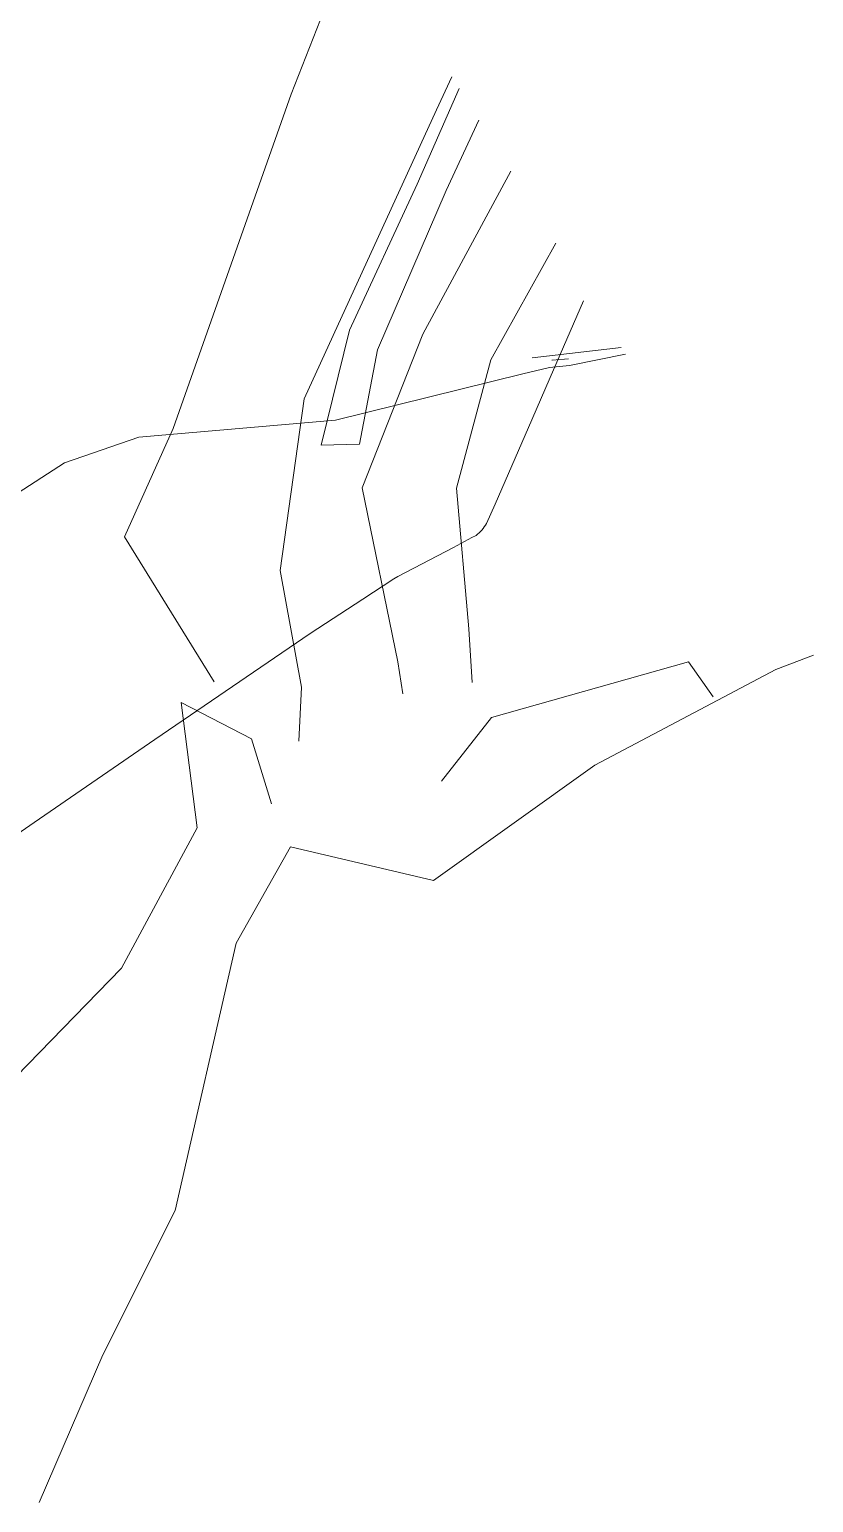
# Model space of a CAD drawing. Header units: metres. Extents: x 507606 to 508087, y 6966978 to 6967359.
# Drawn here: x 507964.83 to 507983.58, y 6967090.54 to 6967125.75 of the extents above; entities that cross this region are included whole.
import ezdxf

# ---------------------------------------------------------------- set-up
doc = ezdxf.new("R2010")
doc.units = ezdxf.units.M
for name, color, linetype, lineweight in [('D_UG_PIPES', 142, 'EXIST_SWD', 0), ('DR_LINED', 142, 'EXIST_SWD', 0), ('DR_STR', 142, 'EXIST_SWD', 0), ('RW_UG_PIPES', 160, 'EXISTING_WAT_RECYCLED', 0)]:
    doc.layers.add(name, color=color, linetype=linetype, lineweight=lineweight)
doc.layers.add('E_UG_LINES', color=7, linetype='EXISTING_ELECTRICITY_UG', lineweight=0, true_color=0xff2e2e)
doc.styles.get("Standard").update_dxf_attribs({"font": 'ARIALN.TTF'})
doc.linetypes.add('EXIST_SWD', pattern='A,5,-2.5,5,-2,["SWD",Standard,S=2.5,R=0,X=0,Y=-1.25],-8,5,-2.5,5,-2.5', length=37.5)
doc.linetypes.add('EXISTING_ELECTRICITY_UG', pattern='A,2,-2,2,-2,2,-2,["E-UG",Standard,S=2.5,R=0,X=0,Y=-1.25],-9.15,2,-2,2,-2', length=29.15)
doc.linetypes.add('EXISTING_WAT_RECYCLED', pattern='A,2,-2,2,-2,2,-2,["R",Standard,S=2.5,R=0,X=0,Y=-1.25],-4.4,2,-2,2,-2', length=24.4)

# ---------------------------------------------------------------- blocks, each defined once
blk = doc.blocks.new('XE_SURVEY')
at = {"layer": 'D_UG_PIPES'}
blk.add_line((507976.848, 6967117.902), (507978.979, 6967118.143), dxfattribs=at)
at = {"layer": 'D_UG_PIPES', "flags": 128}
for points in [[(507972.667, 6967128.225), (507971.089, 6967124.2), (507968.263, 6967116.21), (507967.097, 6967113.622), (507969.241, 6967110.152)], [(507974.925, 6967124.618), (507974.56, 6967123.824), (507971.398, 6967116.919), (507970.82, 6967112.818), (507971.337, 6967110.026), (507971.269, 6967108.735)], [(507973.759, 6967109.867), (507973.634, 6967110.63), (507972.781, 6967114.788), (507974.231, 6967118.464), (507976.337, 6967122.363)], [(507975.412, 6967110.138), (507975.337, 6967111.422), (507975.041, 6967114.785), (507975.861, 6967117.851), (507977.417, 6967120.639)], [(507965.06, 6967090.535), (507966.584, 6967094.068), (507968.311, 6967097.518), (507969.77, 6967103.904), (507971.073, 6967106.212), (507974.488, 6967105.406), (507978.349, 6967108.163), (507982.675, 6967110.446), (507983.58, 6967110.794)]]:
    blk.add_lwpolyline(points, dxfattribs=at)
at = {"layer": 'DR_LINED', "flags": 128}
blk.add_lwpolyline([(507975.103, 6967124.334), (507974.101, 6967122.051), (507972.485, 6967118.557), (507971.803, 6967115.811), (507972.722, 6967115.833), (507973.15, 6967118.09), (507974.795, 6967121.898), (507975.576, 6967123.579)], dxfattribs=at)
at = {"layer": 'DR_STR', "flags": 128}
for points in [[(507981.179, 6967109.796), (507980.592, 6967110.634), (507975.881, 6967109.301), (507974.678, 6967107.781)], [(507970.619, 6967107.237), (507970.139, 6967108.794), (507968.454, 6967109.658), (507968.835, 6967106.662), (507967.031, 6967103.311), (507963.382, 6967099.573), (507959.2, 6967095.506), (507959.278, 6967094.5), (507960.077, 6967093.817)]]:
    blk.add_lwpolyline(points, dxfattribs=at)
at = {"layer": 'E_UG_LINES', "flags": 128}
for points in [[(507949.189, 6967104.75), (507957.168, 6967109.905), (507961.788, 6967112.89), (507965.661, 6967115.392), (507967.442, 6967116.003), (507972.146, 6967116.411), (507976.627, 6967117.514), (507977.268, 6967117.672), (507977.739, 6967117.718), (507979.079, 6967117.984)], [(507977.325, 6967117.842), (507977.323, 6967117.842)], [(507977.717, 6967117.873), (507977.325, 6967117.842)]]:
    blk.add_lwpolyline(points, dxfattribs=at)
at = {"layer": 'RW_UG_PIPES', "flags": 128}
blk.add_lwpolyline([(507952.442, 6967104.962), (507953.275, 6967105.522, -0.467061), (507954.066, 6967105.455), (507956.093, 6967102.496), (507956.589, 6967101.88), (507957.096, 6967101.471, 0.219584), (507957.527, 6967101.677), (507958.767, 6967102.533), (507961.649, 6967104.519), (507964.943, 6967106.788), (507967.825, 6967108.773), (507971.541, 6967111.311), (507972.796, 6967112.132), (507973.541, 6967112.62), (507973.638, 6967112.671), (507974.966, 6967113.368), (507975.409, 6967113.601), (507975.507, 6967113.652, 0.095864), (507975.758, 6967113.937), (507975.966, 6967114.399), (507976.364, 6967115.317), (507976.762, 6967116.234), (507977.36, 6967117.61), (507978.076, 6967119.26)], format="xyb", dxfattribs=at)

msp = doc.modelspace()

# ---------------------------------------------------------------- block references
msp.add_blockref('XE_SURVEY', (0, 0))

doc.saveas('drawing.dxf')
